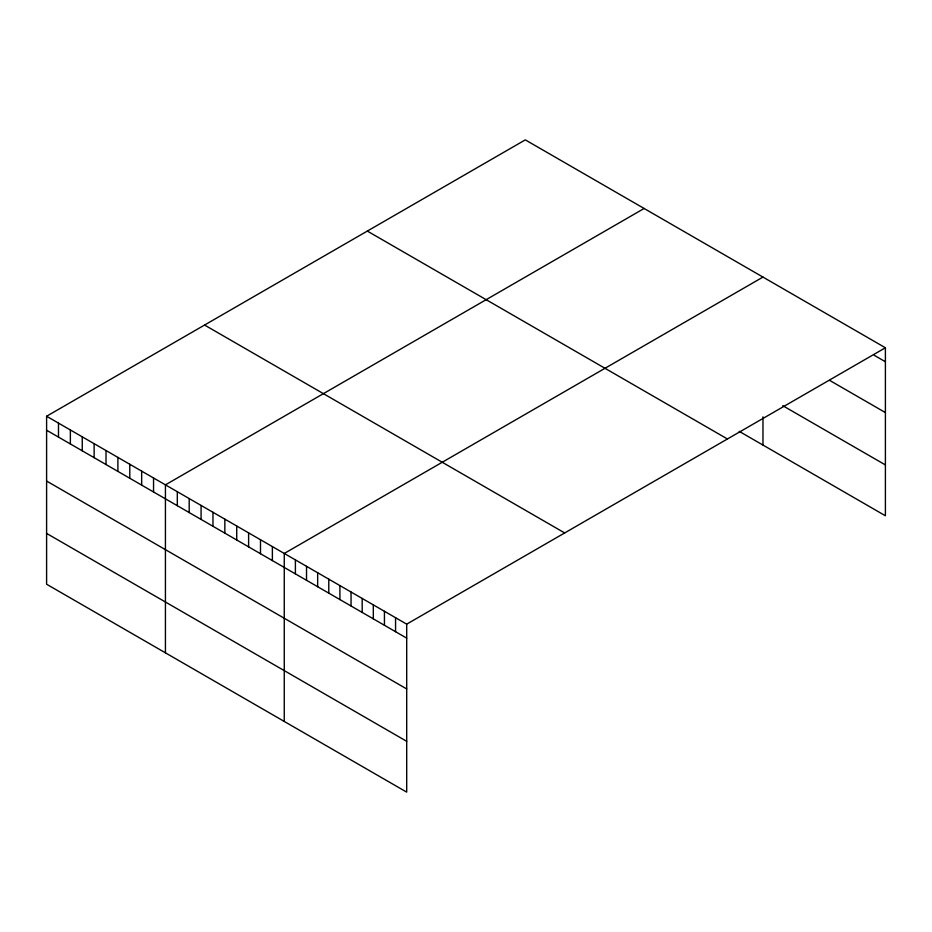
<?xml version="1.0" encoding="UTF-8"?>
<svg xmlns="http://www.w3.org/2000/svg" width="932" height="932" viewBox="0 0 932 932"><rect width="100%" height="100%" fill="white"/><g stroke="black" fill="none" stroke-linecap="round" stroke-linejoin="round"><path stroke-width="1.4" d="M885.4 347.776L406.702 624.149L406.702 792.13L46.6 584.224L46.6 416.243L525.298 139.87L885.4 347.776L885.4 515.757L739.204 431.341M644.129 208.477L165.43 484.861L165.43 652.831M762.97 277.084L284.26 553.468L284.26 721.438M874.274 355.325L885.4 361.756M829.748 380.442L885.4 412.573M782.752 405.676L885.4 464.928M367.325 231.078L727.426 438.972M204.574 325.047L564.676 532.941M46.6 416.243L406.702 624.149M46.6 430.235L406.702 638.129M46.6 481.052L406.702 688.946M46.6 533.407L406.702 741.313M762.97 416.837L762.97 445.065M395.564 617.718L395.564 631.71M384.438 611.299L384.438 625.279M373.313 604.868L373.313 618.86M362.175 598.449L362.175 612.429M351.049 592.018L351.049 605.998M339.912 585.599L339.912 599.579M328.786 579.168L328.786 593.148M317.661 572.737L317.661 586.729M306.523 566.318L306.523 580.298M295.397 559.887L295.397 573.867M272.377 546.606L272.377 560.586M260.494 539.745L260.494 553.725M248.611 532.883L248.611 546.863M236.728 526.021L236.728 540.001M224.845 519.159L224.845 533.139M212.962 512.297L212.962 526.277M201.079 505.435L201.079 519.427M189.196 498.573L189.196 512.565M177.313 491.712L177.313 505.703M153.547 478L153.547 491.98M141.664 471.138L141.664 485.118M129.781 464.276L129.781 478.256M117.898 457.414L117.898 471.394M106.015 450.552L106.015 464.532M94.132 443.69L94.132 457.67M82.249 436.828L82.249 450.82M70.366 429.967L70.366 443.958M58.483 423.105L58.483 437.096"/></g></svg>
